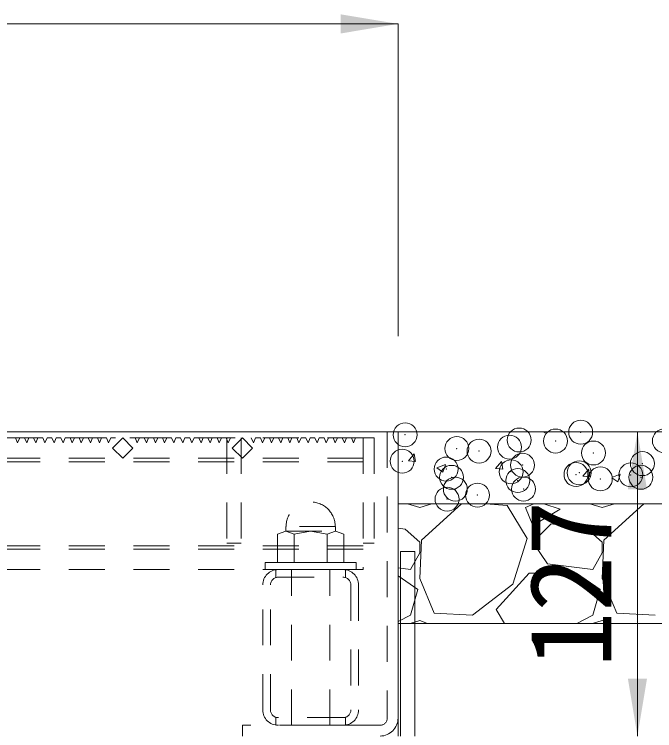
# Model space of a CAD drawing. Units: millimetres at full size, sheet at 1:20; details may follow other scales. Extents: x 0 to 8400, y 0 to 13400.
# Drawn here: x 2554.7 to 2822.2, y 11267.3 to 11566.4 of the extents above; entities that cross this region are included whole.
import ezdxf
from ezdxf.enums import TextEntityAlignment as Align

# ---------------------------------------------------------------- set-up
doc = ezdxf.new("R2010")
doc.units = ezdxf.units.MM
doc.header["$LTSCALE"] = 20
doc.header["$PDMODE"] = 32
doc.header["$PDSIZE"] = 10
doc.linetypes.add('USER1', pattern=[1.35, 0.75, -0.6])
for name, color, linetype, lineweight in [('ジョイント', 7, 'Continuous', 9), ('ハッチング_基礎', 150, 'Continuous', 5), ('ハッチング_舗装', 7, 'Continuous', 20), ('寸法線', 7, 'Continuous', 13), ('舗装・基礎', 3, 'Continuous', 20), ('ｸﾞﾚｰﾁﾝｸﾞ', 7, 'USER1', 5)]:
    doc.layers.add(name, color=color, linetype=linetype, lineweight=lineweight)
doc.styles.add('ＭＳ ゴシック', font='')
doc.styles.get('ＭＳ ゴシック').set_extended_font_data('MS Gothic')

# ---------------------------------------------------------------- blocks, each defined once
blk = doc.blocks.new('filled_arrow')
at = {"color": 0, "linetype": 'Continuous', "lineweight": -2}
blk.add_solid([(7.5, 1.25), (0, 0), (7.5, -1.25)], dxfattribs=at)

msp = doc.modelspace()

# ---------------------------------------------------------------- linework, layer by layer
at = {"layer": 'ジョイント'}
for p, q in [((2716, 11342.08), (2722, 11342.08)), ((2716, 11265.09), (2716, 11342.08)), ((2722, 11265.09), (2722, 11342.08))]:
    msp.add_line(p, q, dxfattribs=at)
at = {"layer": 'ハッチング_基礎'}
for p, q in [((2718.91, 11362.09), (2724.04, 11360.58)), ((2724.04, 11360.58), (2729.16, 11362.09)), ((2741.47, 11362.09), (2724.8, 11346.86)), ((2760.62, 11361.34), (2751.67, 11362.09)), ((2769, 11347.62), (2760.62, 11361.34)), ((2771.75, 11362.09), (2768.24, 11360.58)), ((2768.24, 11360.58), (2771.28, 11352.96)), ((2771.28, 11352.96), (2782.71, 11359.82)), ((2782.71, 11359.82), (2775.9, 11362.09)), ((2795.11, 11362.09), (2800.24, 11360.58)), ((2800.24, 11360.58), (2805.36, 11362.09)), ((2817.67, 11362.09), (2801, 11346.86)), ((2778.9, 11353.72), (2771.28, 11346.1)), ((2794.14, 11351.43), (2778.9, 11353.72)), ((2717.94, 11351.43), (2715, 11351.88)), ((2724.04, 11346.1), (2717.94, 11351.43)), ((2800.24, 11346.1), (2794.14, 11351.43)), ((2724.8, 11346.86), (2724.04, 11330.86)), ((2724.04, 11341.53), (2724.04, 11346.1)), ((2762.9, 11328.57), (2769, 11347.62)), ((2771.28, 11346.1), (2777.38, 11336.96)), ((2801, 11346.86), (2800.24, 11330.86)), ((2800.24, 11341.53), (2800.24, 11346.1)), ((2720.23, 11334.67), (2724.04, 11341.53)), ((2796.43, 11334.67), (2800.24, 11341.53)), ((2777.38, 11336.96), (2796.43, 11334.67)), ((2715, 11335.3), (2720.23, 11334.67)), ((2756.04, 11317.91), (2769.76, 11333.15)), ((2769.76, 11333.15), (2789.57, 11333.15)), ((2789.57, 11333.15), (2799.48, 11326.29)), ((2715, 11332.02), (2723.28, 11326.29)), ((2724.04, 11330.86), (2730.14, 11316.38)), ((2800.24, 11330.86), (2806.34, 11316.38)), ((2746.14, 11315.62), (2762.9, 11328.57)), ((2723.28, 11326.29), (2720.23, 11315.62)), ((2799.48, 11326.29), (2796.43, 11315.62)), ((2759.44, 11312.09), (2756.04, 11317.91)), ((2720.23, 11315.62), (2715, 11312.88)), ((2730.14, 11316.38), (2746.14, 11315.62)), ((2796.43, 11315.62), (2789.68, 11312.09)), ((2806.34, 11316.38), (2822.34, 11315.62)), ((2720.04, 11312.09), (2724.04, 11313.33)), ((2724.04, 11313.33), (2727.37, 11312.09)), ((2796.24, 11312.09), (2800.24, 11313.33)), ((2800.24, 11313.33), (2803.57, 11312.09))]:
    msp.add_line(p, q, dxfattribs=at)
at = {"layer": 'ハッチング_舗装'}
for p, q in [((2775.88, 11392.09), (2776.44, 11391.7)), ((2776.44, 11391.7), (2776.57, 11392.09)), ((2719.32, 11380.01), (2721.77, 11382.93)), ((2722.3, 11379.74), (2721.71, 11382.92)), ((2719.32, 11380.01), (2722.36, 11379.75)), ((2731.26, 11377.08), (2734.81, 11378.44)), ((2733.76, 11375.32), (2734.79, 11378.39)), ((2755.76, 11376.83), (2758.21, 11379.75)), ((2758.74, 11376.55), (2758.15, 11379.73)), ((2731.23, 11377.02), (2733.76, 11375.32)), ((2755.76, 11376.82), (2758.79, 11376.56)), ((2792.2, 11373.64), (2794.64, 11376.56)), ((2795.17, 11373.36), (2794.59, 11376.54)), ((2792.19, 11373.64), (2795.23, 11373.37)), ((2804.24, 11372.96), (2806.77, 11371.25)), ((2804.26, 11373.01), (2807.82, 11374.37)), ((2806.77, 11371.25), (2807.8, 11374.32))]:
    msp.add_line(p, q, dxfattribs=at)
for p in [(2717.97, 11390.89), (2791.29, 11391.94), (2765.63, 11388.69), (2780.79, 11388.27), (2826.25, 11388.37), (2739.55, 11385.11), (2761.55, 11385.74), (2748.84, 11384.06), (2796.63, 11383.28), (2716.75, 11379.84), (2817.06, 11378.83), (2735.11, 11376.57), (2767, 11378.2), (2737.37, 11373.11), (2762.22, 11375.42), (2789.34, 11374.28), (2790.67, 11375.03), (2812.23, 11374.13), (2816.46, 11373.13), (2765.01, 11371.77), (2799.51, 11372.46), (2738.93, 11368.2), (2767.43, 11368.23), (2735.47, 11364.03), (2748.19, 11365.7)]:
    msp.add_point(p, dxfattribs=at)
at = {"layer": '寸法線'}
for p, q in [((2285, 11562.43), (2715, 11562.43)), ((2715, 11432.09), (2715, 11562.43)), ((2755, 11392.09), (2815, 11392.09)), ((2815, 11265.09), (2815, 11392.09))]:
    msp.add_line(p, q, dxfattribs=at)
at = {"layer": '舗装・基礎'}
for p, q in [((3115, 11392.09), (2715, 11392.09)), ((3115, 11362.09), (2715, 11362.09)), ((3115, 11312.09), (2715, 11312.09))]:
    msp.add_line(p, q, dxfattribs=at)
at = {"layer": 'ｸﾞﾚｰﾁﾝｸﾞ', "linetype": 'Continuous'}
for p in [(2285, 11392.08), (2715, 11265.09)]:
    msp.add_line(p, (2715, 11392.08), dxfattribs=at)
at = {"layer": 'ｸﾞﾚｰﾁﾝｸﾞ'}
for p, q in [((2700.5, 11389.59), (2502.7, 11389.59)), ((2555.2, 11389.59), (2553, 11389.59)), ((2556.1, 11387.49), (2555.2, 11389.59)), ((2557, 11389.59), (2556.1, 11387.49)), ((2559, 11389.59), (2557, 11389.59)), ((2559.9, 11387.49), (2559, 11389.59)), ((2560.8, 11389.59), (2559.9, 11387.49)), ((2562.8, 11389.59), (2560.8, 11389.59)), ((2563.7, 11387.49), (2562.8, 11389.59)), ((2564.6, 11389.59), (2563.7, 11387.49)), ((2566.6, 11389.59), (2564.6, 11389.59)), ((2567.5, 11387.49), (2566.6, 11389.59)), ((2568.4, 11389.59), (2567.5, 11387.49)), ((2570.4, 11389.59), (2568.4, 11389.59)), ((2571.3, 11387.49), (2570.4, 11389.59)), ((2572.2, 11389.59), (2571.3, 11387.49)), ((2574.2, 11389.59), (2572.2, 11389.59)), ((2575.1, 11387.49), (2574.2, 11389.59)), ((2576, 11389.59), (2575.1, 11387.49)), ((2578, 11389.59), (2576, 11389.59)), ((2578.9, 11387.49), (2578, 11389.59)), ((2579.8, 11389.59), (2578.9, 11387.49)), ((2581.8, 11389.59), (2579.8, 11389.59)), ((2582.7, 11387.49), (2581.8, 11389.59)), ((2583.6, 11389.59), (2582.7, 11387.49)), ((2585.6, 11389.59), (2583.6, 11389.59)), ((2586.5, 11387.49), (2585.6, 11389.59)), ((2587.4, 11389.59), (2586.5, 11387.49)), ((2589.4, 11389.59), (2587.4, 11389.59)), ((2590.3, 11387.49), (2589.4, 11389.59)), ((2591.2, 11389.59), (2590.3, 11387.49)), ((2593.2, 11389.59), (2591.2, 11389.59)), ((2594.1, 11387.49), (2593.2, 11389.59)), ((2595, 11389.59), (2594.1, 11387.49)), ((2597, 11389.59), (2595, 11389.59)), ((2595.76, 11385.34), (2600, 11389.59)), ((2600, 11389.59), (2604.24, 11385.34)), ((2605.2, 11389.59), (2603, 11389.59)), ((2606.1, 11387.49), (2605.2, 11389.59)), ((2607, 11389.59), (2606.1, 11387.49)), ((2609, 11389.59), (2607, 11389.59)), ((2609.9, 11387.49), (2609, 11389.59)), ((2610.8, 11389.59), (2609.9, 11387.49)), ((2612.8, 11389.59), (2610.8, 11389.59)), ((2613.7, 11387.49), (2612.8, 11389.59)), ((2614.6, 11389.59), (2613.7, 11387.49)), ((2616.6, 11389.59), (2614.6, 11389.59)), ((2617.5, 11387.49), (2616.6, 11389.59)), ((2618.4, 11389.59), (2617.5, 11387.49)), ((2620.4, 11389.59), (2618.4, 11389.59)), ((2621.3, 11387.49), (2620.4, 11389.59)), ((2622.2, 11389.59), (2621.3, 11387.49)), ((2624.2, 11389.59), (2622.2, 11389.59)), ((2625.1, 11387.49), (2624.2, 11389.59)), ((2626, 11389.59), (2625.1, 11387.49)), ((2628, 11389.59), (2626, 11389.59)), ((2628.9, 11387.49), (2628, 11389.59)), ((2629.8, 11389.59), (2628.9, 11387.49)), ((2631.8, 11389.59), (2629.8, 11389.59)), ((2632.7, 11387.49), (2631.8, 11389.59)), ((2633.6, 11389.59), (2632.7, 11387.49)), ((2635.6, 11389.59), (2633.6, 11389.59)), ((2636.5, 11387.49), (2635.6, 11389.59)), ((2637.4, 11389.59), (2636.5, 11387.49)), ((2639.4, 11389.59), (2637.4, 11389.59)), ((2640.3, 11387.49), (2639.4, 11389.59)), ((2641.2, 11389.59), (2640.3, 11387.49)), ((2643.2, 11389.59), (2641.2, 11389.59)), ((2644.1, 11387.49), (2643.2, 11389.59)), ((2643.5, 11389.59), (2643.5, 11345.59)), ((2645, 11389.59), (2644.1, 11387.49)), ((2647, 11389.59), (2645, 11389.59)), ((2647, 11389.59), (2645, 11389.59)), ((2645.76, 11385.34), (2650, 11389.59)), ((2649.5, 11389.59), (2649.5, 11345.59)), ((2649.5, 11389.09), (2650, 11389.59)), ((2650, 11389.59), (2654.24, 11385.34)), ((2654.6, 11387.49), (2653.7, 11389.59)), ((2655.5, 11389.59), (2654.6, 11387.49)), ((2657.5, 11389.59), (2655.5, 11389.59)), ((2658.4, 11387.49), (2657.5, 11389.59)), ((2659.3, 11389.59), (2658.4, 11387.49)), ((2661.3, 11389.59), (2659.3, 11389.59)), ((2662.2, 11387.49), (2661.3, 11389.59)), ((2663.1, 11389.59), (2662.2, 11387.49)), ((2665.1, 11389.59), (2663.1, 11389.59)), ((2666, 11387.49), (2665.1, 11389.59)), ((2666.9, 11389.59), (2666, 11387.49)), ((2668.9, 11389.59), (2666.9, 11389.59)), ((2669.8, 11387.49), (2668.9, 11389.59)), ((2670.7, 11389.59), (2669.8, 11387.49)), ((2672.7, 11389.59), (2670.7, 11389.59)), ((2673.6, 11387.49), (2672.7, 11389.59)), ((2674.5, 11389.59), (2673.6, 11387.49)), ((2676.5, 11389.59), (2674.5, 11389.59)), ((2677.4, 11387.49), (2676.5, 11389.59)), ((2678.3, 11389.59), (2677.4, 11387.49)), ((2680.3, 11389.59), (2678.3, 11389.59)), ((2681.2, 11387.49), (2680.3, 11389.59)), ((2682.1, 11389.59), (2681.2, 11387.49)), ((2684.1, 11389.59), (2682.1, 11389.59)), ((2685, 11387.49), (2684.1, 11389.59)), ((2685.9, 11389.59), (2685, 11387.49)), ((2687.9, 11389.59), (2685.9, 11389.59)), ((2688.8, 11387.49), (2687.9, 11389.59)), ((2689.7, 11389.59), (2688.8, 11387.49)), ((2691.7, 11389.59), (2689.7, 11389.59)), ((2692.6, 11387.49), (2691.7, 11389.59)), ((2693.5, 11389.59), (2692.6, 11387.49)), ((2700.5, 11389.59), (2693.5, 11389.59)), ((2696.4, 11387.49), (2695.5, 11389.59)), ((2697.3, 11389.59), (2696.4, 11387.49)), ((2700.5, 11389.59), (2700.5, 11345.58)), ((2705, 11389.59), (2700.5, 11389.59)), ((2700.5, 11389.59), (2700.5, 11334.59)), ((2705, 11389.59), (2705, 11345.58)), ((2710.5, 11392.09), (2710.5, 11272.59)), ((2600, 11381.1), (2595.76, 11385.34)), ((2604.24, 11385.34), (2600, 11381.1)), ((2650, 11381.1), (2645.76, 11385.34)), ((2654.24, 11385.34), (2650, 11381.1)), ((2700.5, 11381.08), (2500, 11381.08)), ((2650, 11381.1), (2649.5, 11381.6)), ((2700.5, 11379.58), (2500, 11379.58)), ((2688.89, 11352.59), (2668.11, 11352.59)), ((2668.11, 11352.59), (2668.11, 11350.58)), ((2688.89, 11350.58), (2688.89, 11352.59)), ((2668.11, 11350.58), (2664.65, 11349.38)), ((2664.65, 11349.38), (2664.65, 11337.59)), ((2671.57, 11349.38), (2668.11, 11350.58)), ((2668.11, 11350.58), (2688.89, 11350.58)), ((2678.5, 11350.58), (2671.57, 11349.38)), ((2671.57, 11349.38), (2671.57, 11337.59)), ((2685.42, 11349.38), (2678.5, 11350.58)), ((2688.89, 11350.58), (2685.42, 11349.38)), ((2685.42, 11337.59), (2685.42, 11349.38)), ((2692.35, 11349.38), (2688.89, 11350.58)), ((2692.35, 11337.59), (2692.35, 11349.38)), ((2649.5, 11345.59), (2643.5, 11345.59)), ((2705, 11345.58), (2700.5, 11345.58)), ((2700.5, 11344.58), (2500, 11344.58)), ((2700.5, 11343.08), (2500, 11343.08)), ((2697.5, 11337.59), (2659.5, 11337.59)), ((2659.5, 11337.59), (2659.5, 11334.59)), ((2664.65, 11337.59), (2678.5, 11337.59)), ((2678.5, 11337.59), (2692.35, 11337.59)), ((2697.5, 11337.59), (2678.5, 11337.59)), ((2678.5, 11337.59), (2685.42, 11337.59)), ((2697.5, 11334.59), (2697.5, 11337.59)), ((2700.5, 11334.59), (2500, 11334.59)), ((2659.5, 11334.59), (2697.5, 11334.59)), ((2664, 11334.52), (2664, 11331.26)), ((2664.9, 11334.59), (2692.1, 11334.59)), ((2664.9, 11334.59), (2692.1, 11334.59)), ((2670.5, 11269.58), (2670.5, 11334.59)), ((2686.5, 11334.59), (2670.5, 11334.59)), ((2686.5, 11269.58), (2686.5, 11334.59)), ((2693, 11334.52), (2693, 11331.26)), ((2664.9, 11331.39), (2692.1, 11331.39)), ((2658.5, 11275.99), (2658.5, 11328.18)), ((2661.7, 11275.99), (2661.7, 11328.18)), ((2695.3, 11328.18), (2695.3, 11275.99)), ((2698.5, 11328.18), (2698.5, 11275.99)), ((2664, 11272.91), (2664, 11269.65)), ((2693, 11272.91), (2693, 11269.65)), ((2692.1, 11272.79), (2664.9, 11272.79)), ((2707.5, 11269.58), (2650, 11269.58)), ((2650, 11269.58), (2650, 11265.09)), ((2692.1, 11269.58), (2664.9, 11269.58))]:
    msp.add_line(p, q, dxfattribs=at)
for centre, radius, start, end in [((2678.5, 11352.59), 10.25, 0, 180), ((2664.9, 11328.18), 6.4, 90, 180), ((2692.1, 11328.18), 6.4, 0, 90), ((2664.9, 11328.18), 3.2, 90, 180), ((2692.1, 11328.18), 3.2, 0, 90), ((2664.9, 11275.99), 6.4, 180, 270), ((2664.9, 11275.99), 3.2, 180, 270), ((2692.1, 11275.99), 6.4, 270, 0), ((2692.1, 11275.99), 3.2, 270, 0), ((2707.5, 11272.59), 7.5, 270, 0), ((2707.5, 11272.59), 3, 270, 0)]:
    msp.add_arc(centre, radius, start, end, dxfattribs=at)

# ---------------------------------------------------------------- block references
at = {"layer": '寸法線', "xscale": 3.2, "yscale": 3.2}
for p, rotation in [((2715, 11562.43), 180), ((2815, 11392.09), 270), ((2815, 11265.09), 90)]:
    msp.add_blockref('filled_arrow', p, dxfattribs=dict(at, rotation=rotation))

# ---------------------------------------------------------------- texts
at = {"layer": '寸法線', "style": 'ＭＳ ゴシック'}
msp.add_text('127', height=34.18, rotation=90, dxfattribs=at).set_placement((2787, 11328.59), align=Align.MIDDLE_CENTER)

doc.saveas('drawing.dxf')
